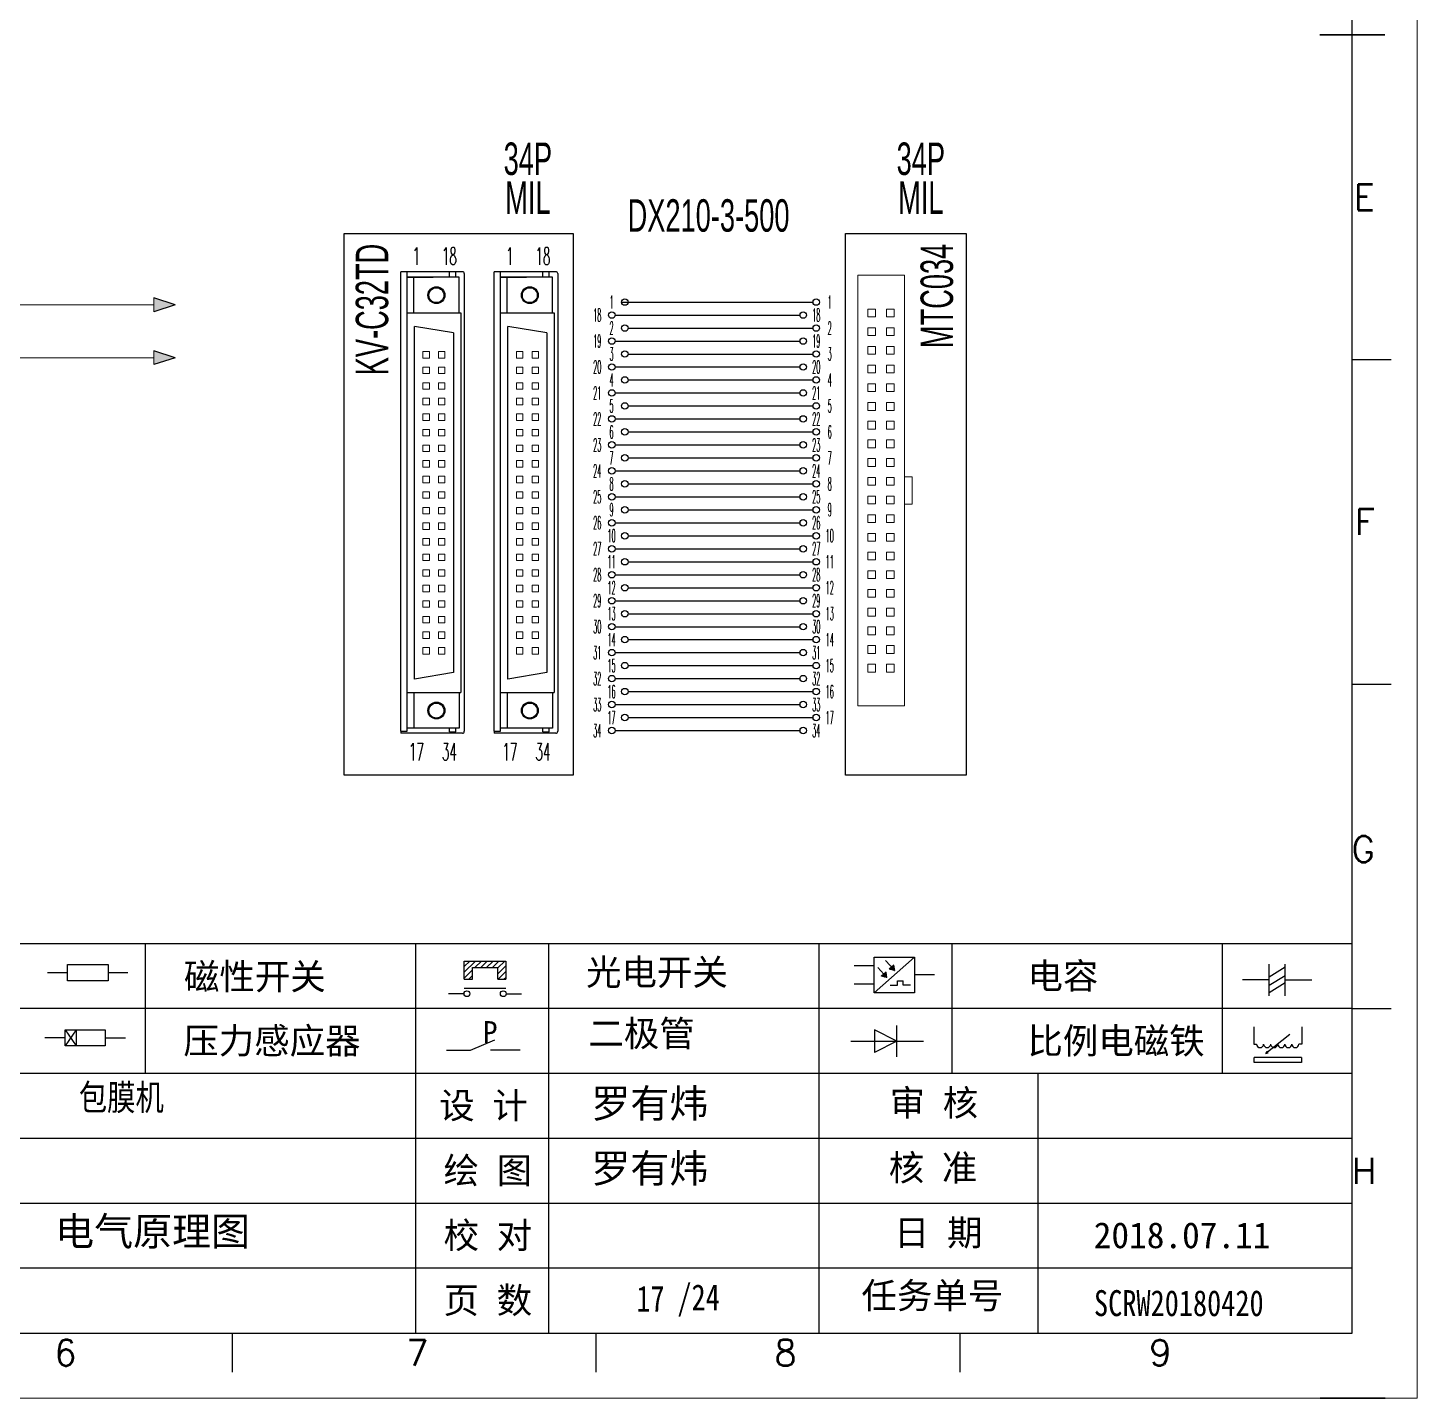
# Model space of a CAD drawing. Extents: x 49673 to 52330, y -5620 to -4375.
# Drawn here: x 49863.1 to 49970.1, y -5366.4 to -5260.9 of the extents above; entities that cross this region are included whole.
import ezdxf
from ezdxf.enums import TextEntityAlignment as Align

# ---------------------------------------------------------------- set-up
doc = ezdxf.new("R2010")
doc.units = 0
doc.header["$MEASUREMENT"] = 0
for name, color, linetype in [('AE_BOR', 1, 'Continuous'), ('Z_OM_GAIKEI', 7, 'Continuous'), ('细实线层', 7, 'Continuous')]:
    doc.layers.add(name, color=color, linetype=linetype)
doc.layers.add('Dimension', color=3, linetype='Continuous', lineweight=13)
doc.styles.get("Standard").update_dxf_attribs({"font": 'txt.shx'})
doc.styles.add('WD', font='simplex.shx', dxfattribs={"bigfont": 'gbcbig.shx'})
doc.styles.add('样式 8', font='arial.ttf')
doc.styles.add('楷体', font='STFANGSO.TTF', dxfattribs={"width": 0.8})
doc.styles.add('汉字', font='')
doc.styles.get('汉字').set_extended_font_data('新宋体')

# ---------------------------------------------------------------- blocks, each defined once
blk = doc.blocks.new('磁性开关')
at = {"linetype": 'ByBlock'}
h = blk.add_hatch(dxfattribs=at)
h.set_pattern_fill('ANSI31', color=256, scale=0.1, style=0)
h.set_pattern_definition([(45, (0, 0), (-0.224506403, 0.224506403), [])])
h.paths.add_polyline_path([(-1910.88, -776.69), (-1910.88, -775.29), (-1907.69, -775.29), (-1907.69, -776.69), (-1908.31, -776.69), (-1908.31, -775.79), (-1910.25, -775.79), (-1910.25, -776.69)])
for p, q in [((-1910.88, -776.69), (-1910.88, -775.29)), ((-1910.88, -775.29), (-1907.69, -775.29)), ((-1907.69, -775.29), (-1907.69, -776.69)), ((-1910.25, -776.69), (-1910.25, -775.79)), ((-1910.25, -775.79), (-1908.31, -775.79)), ((-1908.31, -776.69), (-1908.31, -775.79)), ((-1910.88, -776.69), (-1910.25, -776.69)), ((-1910.88, -777.39), (-1907.69, -777.39)), ((-1908.31, -776.69), (-1907.69, -776.69)), ((-1910.91, -777.81), (-1912.09, -777.81)), ((-1907.66, -777.81), (-1906.48, -777.81))]:
    blk.add_line(p, q, dxfattribs=at)
for centre in [(-1910.68, -777.81), (-1907.88, -777.81)]:
    blk.add_circle(centre, 0.225, dxfattribs=at)
blk = doc.blocks.new('光电开关')
at = {"linetype": 'ByBlock'}
h = blk.add_hatch(dxfattribs=at)
h.set_pattern_fill('ANSI31', color=256, scale=0.01, style=0)
h.set_pattern_definition([(45, (0.172267, 0), (-0.0224506403, 0.0224506403), [])])
h.paths.add_polyline_path([(-1882.44, -776.34), (-1882.5, -775.91), (-1882.68, -776.07)])
h.paths.add_polyline_path([(-1882.86, -776.23), (-1882.44, -776.34), (-1882.68, -776.07)])
h.paths.add_polyline_path([(-1883.05, -776.88), (-1883.11, -776.45), (-1883.29, -776.61)])
h.paths.add_polyline_path([(-1883.47, -776.77), (-1883.05, -776.88), (-1883.29, -776.61)])
for p, q in [((-1880.91, -775.3), (-1884.01, -778.05)), ((-1884.01, -775.96), (-1885.56, -775.96)), ((-1883.75, -776.09), (-1883.05, -776.88)), ((-1883.11, -776.45), (-1883.47, -776.77)), ((-1883.14, -775.55), (-1882.44, -776.34)), ((-1883.05, -776.88), (-1883.11, -776.45)), ((-1882.5, -775.91), (-1882.86, -776.23)), ((-1882.44, -776.34), (-1882.86, -776.23)), ((-1882.44, -776.34), (-1882.5, -775.91)), ((-1884.01, -777.39), (-1885.56, -777.39)), ((-1883.05, -776.88), (-1883.47, -776.77)), ((-1882.78, -777.47), (-1882.23, -777.47)), ((-1882.23, -777.47), (-1882.23, -777.14)), ((-1882.23, -777.14), (-1881.78, -777.14)), ((-1881.78, -777.47), (-1881.78, -777.14)), ((-1881.23, -777.47), (-1881.78, -777.47)), ((-1879.37, -776.67), (-1880.91, -776.67))]:
    blk.add_line(p, q, dxfattribs=at)
blk.add_lwpolyline([(-1884.01, -775.3), (-1880.91, -775.3), (-1880.91, -778.05), (-1884.01, -778.05)], close=True, dxfattribs=at)
blk = doc.blocks.new('电磁阀线圈')
at = {"linetype": 'ByBlock'}
for p, q in [((-1854.61, -796.54), (-1856.17, -796.54)), ((-1854.61, -795.92), (-1853.75, -797.16)), ((-1853.75, -795.92), (-1854.61, -797.16)), ((-1853.75, -795.92), (-1853.75, -797.16)), ((-1851.53, -796.54), (-1849.97, -796.54))]:
    blk.add_line(p, q, dxfattribs=at)
blk.add_lwpolyline([(-1854.61, -795.92), (-1851.53, -795.92), (-1851.53, -797.16), (-1854.61, -797.16)], close=True, dxfattribs=at)
blk = doc.blocks.new('压力感应器')
at = {"linetype": 'ByBlock'}
for p, q in [((-1815.59, -777.73), (-1813.71, -776.93)), ((-1817.44, -777.73), (-1815.59, -777.73)), ((-1811.78, -777.73), (-1814.05, -777.73))]:
    blk.add_line(p, q, dxfattribs=at)
at = {"linetype": 'ByBlock', "insert": (-1814.65, -775.48), "char_height": 1.68, "width": 1.2242, "attachment_point": 1}
blk.add_mtext('{\\fNSimSun|b0|i0|c134|p49;P}', dxfattribs=at)
blk = doc.blocks.new('二极管')
at = {"linetype": 'ByBlock'}
for p, q in [((-1783.97, -776.77), (-1785.69, -775.9)), ((-1785.69, -775.9), (-1785.69, -777.65)), ((-1783.97, -777.99), (-1783.97, -775.56)), ((-1787.52, -776.77), (-1781.92, -776.77)), ((-1783.97, -776.77), (-1785.69, -777.65))]:
    blk.add_line(p, q, dxfattribs=at)
blk = doc.blocks.new('电容')
at = {"linetype": 'ByBlock'}
for p, q in [((-1756.08, -782.99), (-1756.08, -780.56)), ((-1754.86, -782.99), (-1754.86, -780.56)), ((-1756.08, -781.77), (-1758.13, -781.77)), ((-1754.86, -780.79), (-1756.08, -781.55)), ((-1754.86, -781.44), (-1756.08, -782.2)), ((-1754.86, -781.77), (-1752.81, -781.77)), ((-1754.86, -781.99), (-1756.08, -782.75))]:
    blk.add_line(p, q, dxfattribs=at)
blk = doc.blocks.new('比例电磁阀')
at = {"linetype": 'ByBlock'}
for p, q in [((-1757.26, -775.38), (-1757.26, -776.71)), ((-1753.58, -775.38), (-1753.58, -776.71)), ((-1754.5, -775.98), (-1756.35, -777.44)), ((-1757.26, -776.71), (-1757.05, -776.71)), ((-1756.35, -777.44), (-1756.25, -777.25)), ((-1756.35, -777.44), (-1756.15, -777.38)), ((-1756.15, -777.38), (-1756.25, -777.25)), ((-1753.58, -776.71), (-1753.8, -776.71)), ((-1753.6, -777.73), (-1757.25, -777.73)), ((-1757.25, -778.13), (-1757.25, -777.73)), ((-1753.6, -778.13), (-1757.25, -778.13)), ((-1753.6, -777.73), (-1753.6, -778.13))]:
    blk.add_line(p, q, dxfattribs=at)
for centre in [(-1756.78, -776.71), (-1756.24, -776.71), (-1755.7, -776.71), (-1755.15, -776.71), (-1754.61, -776.71), (-1754.07, -776.71)]:
    blk.add_arc(centre, 0.271, 180, 0, dxfattribs=at)
blk = doc.blocks.new('电阻')
at = {"linetype": 'ByBlock'}
for p, q in [((-3.09, 0), (-1.57, 0)), ((1.57, 0), (3.09, 0))]:
    blk.add_line(p, q, dxfattribs=at)
blk.add_lwpolyline([(-1.57, 0.63), (1.57, 0.63), (1.57, -0.63), (-1.57, -0.63)], close=True, dxfattribs=at)
blk = doc.blocks.new('电控横A4')
for p, q in [((292, -205), (292, -5)), ((10.03, -205), (289.53, -205)), ((130.8, -205), (190.75, -205)), ((190.75, -205), (259.54, -205))]:
    blk.add_line(p, q)
at = {"linetype": 'ByBlock'}
for p, q in [((292, -175), (5, -175)), ((292, -180), (5, -180)), ((292, -185), (5, -185)), ((292, -190), (5, -190)), ((292, -195), (5, -195)), ((292, -200), (168.03, -200))]:
    blk.add_line(p, q, dxfattribs=at)
at = {"color": 0, "lineweight": -2}
for p, q in [((199.08, -175), (199.08, -185)), ((219.89, -175), (219.89, -185)), ((230.12, -175), (230.12, -185)), ((250.93, -175), (250.93, -185)), ((261.17, -175), (261.17, -185)), ((281.98, -175), (281.98, -185)), ((219.89, -185), (219.89, -205)), ((230.12, -185), (230.12, -205)), ((250.93, -185), (250.93, -205)), ((267.79, -185), (267.79, -205))]:
    blk.add_line(p, q, dxfattribs=at)
at = {"color": 0, "ltscale": 2}
for p, q in [((292, -205), (292, -183.55)), ((259.54, -205), (289.53, -205)), ((259.54, -205), (292, -205))]:
    blk.add_line(p, q, dxfattribs=at)
at = {"layer": 'AE_BOR', "color": 1, "lineweight": 15}
for p, q in [((297, 0), (297, -210)), ((297, -210), (0, -210))]:
    blk.add_line(p, q, dxfattribs=at)
at = {"layer": 'AE_BOR', "color": 2, "lineweight": 30}
blk.add_line((289.5, -105), (294.5, -105), dxfattribs=at)
at = {"layer": 'AE_BOR'}
for p, q in [((292, -130), (295, -130)), ((292, -155), (295, -155)), ((292, -180), (295, -180)), ((205.78, -205), (205.78, -208)), ((233.78, -205), (233.78, -208)), ((261.78, -205), (261.78, -208))]:
    blk.add_line(p, q, dxfattribs=at)
at = {"layer": 'AE_BOR', "lineweight": 30}
blk.add_line((294.53, -210), (289.53, -210), dxfattribs=at)
at = {"linetype": 'ByBlock'}
for name, p in [('磁性开关', (2134.53, 598.96)), ('光电开关', (2139.22, 599.27)), ('电容', (2041.69, 603.98)), ('电磁阀线圈', (2047.53, 614.3)), ('压力感应器', (2039.72, 594.52)), ('二极管', (2040.91, 594.27)), ('比例电磁阀', (2041.69, 593.98))]:
    blk.add_blockref(name, p, dxfattribs=at)
blk.add_blockref('电阻', (194.66, -177.22))
at = {"char_height": 2, "attachment_point": 1, "style": '汉字'}
for s, insert in [('{\\fKaiTi_GB2312|b0|i0|c134|p49;磁性开关}', (202.07, -176.53)), ('{\\fKaiTi_GB2312|b0|i0|c134|p49;光电开关}', (233.02, -176.19)), ('{\\fKaiTi_GB2312|b0|i0|c134|p49;电容}', (267, -176.48)), ('{\\fKaiTi_GB2312|b0|i0|c134|p49;二极管}', (233.2, -180.91)), ('{\\fKaiTi_GB2312|b0|i0|c134|p49;压力感应器}', (202.02, -181.47)), ('{\\fKaiTi_GB2312|b0|i0|c134|p49;比例电磁铁}', (267, -181.48)), ('{\\fKaiTi_GB2312|b0|i0|c134|p0;审 核}', (256.39, -186.25)), ('{\\fKaiTi_GB2312|b0|i0|c134|p0;设 计}', (221.72, -186.46)), ('{\\fKaiTi_GB2312|b0|i0|c134|p0;绘 图}', (222.05, -191.46)), ('{\\fKaiTi_GB2312|b0|i0|c134|p0;核 准}', (256.32, -191.25)), ('{\\fKaiTi_GB2312|b0|i0|c134|p0;校 对}', (222.05, -196.46)), ('{\\fKaiTi_GB2312|b0|i0|c134|p0;日 期}', (256.72, -196.25)), ('{\\fKaiTi_GB2312|b0|i0|c134|p0;任务单号}', (254.22, -201.1)), ('{\\fKaiTi_GB2312|b0|i0|c134|p0;页 数}', (222.05, -201.46))]:
    blk.add_mtext(s, dxfattribs=dict(at, insert=insert))
at = {"color": 0, "lineweight": 0, "char_height": 2, "attachment_point": 1, "style": '楷体'}
for s, insert, width in [('包膜机', (193.97, -185.83), 9.1252), ('/24', (240.05, -201.23), 5.6327), ('SCRW20180420', (272.12, -201.68), 9.8608)]:
    blk.add_mtext(s, dxfattribs=dict(at, insert=insert, width=width))
at = {"attachment_point": 1}
for s, insert, char_height, width in [('{\\fKaiTi_GB2312|b0|i0|c134|p49;罗有炜}', (233.43, -186.2), 2.2, 15.3175), ('{\\fKaiTi_GB2312|b0|i0|c134|p49;罗有炜}', (233.43, -191.2), 2.2, 15.3175), ('{\\fKaiTi_GB2312|b0|i0|c134|p49;电气原理图}', (192.15, -196.05), 2.2, 25.88), ('{\\fKaiTi_GB2312|b0|i0|c134|p49;2018.07.11}', (272.1, -196.45), 2, 60.2542)]:
    blk.add_mtext(s, dxfattribs=dict(at, insert=insert, char_height=char_height, width=width))
at = {"layer": 'AE_BOR', "style": 'WD'}
for s, p in [('E', (293.74, -117.5)), ('F', (293.74, -142.5)), ('F', (293.74, -142.5)), ('G', (293.74, -167.72)), ('H', (293.84, -192.5))]:
    blk.add_text(s, height=2, dxfattribs=at).set_placement(p, align=Align.MIDDLE_RIGHT)
for s, p in [('6', (192.94, -207.5)), ('7', (220.04, -207.5)), ('8', (248.37, -207.5)), ('9', (277.23, -207.5))]:
    blk.add_text(s, height=2, dxfattribs=at).set_placement(p, align=Align.CENTER)

msp = doc.modelspace()

# ---------------------------------------------------------------- hatches: boundary and pattern name
for points in [[(49874.49, -5282.23), (49872.83, -5282.77), (49872.83, -5281.7)], [(49874.49, -5286.31), (49872.83, -5286.84), (49872.83, -5285.78)]]:
    msp.add_hatch(color=256).paths.add_polyline_path(points)

# ---------------------------------------------------------------- linework, layer by layer
for p, q in [((49896.59, -5279.68), (49891.84, -5279.68)), ((49903.78, -5279.68), (49899.03, -5279.68)), ((49874.49, -5282.23), (49872.83, -5281.7)), ((49874.49, -5282.23), (49872.83, -5282.77)), ((49908.85, -5282.02), (49923.58, -5282.02)), ((49908.35, -5283.02), (49922.58, -5283.02)), ((49909.35, -5284.02), (49923.58, -5284.02)), ((49908.35, -5285.02), (49922.58, -5285.02)), ((49874.49, -5286.31), (49872.83, -5285.78)), ((49874.49, -5286.31), (49872.83, -5286.84)), ((49909.35, -5286.02), (49923.58, -5286.02)), ((49908.35, -5287.02), (49922.58, -5287.02)), ((49909.35, -5288.02), (49923.58, -5288.02)), ((49908.35, -5289.02), (49922.58, -5289.02)), ((49908.35, -5291.02), (49922.58, -5291.02)), ((49909.35, -5290.02), (49923.58, -5290.02)), ((49909.35, -5292.02), (49923.58, -5292.02)), ((49908.35, -5293.02), (49922.58, -5293.02)), ((49909.35, -5294.02), (49923.58, -5294.02)), ((49908.35, -5295.02), (49922.58, -5295.02)), ((49909.35, -5296.02), (49923.58, -5296.02)), ((49908.35, -5297.02), (49922.58, -5297.02)), ((49909.35, -5298.02), (49923.58, -5298.02)), ((49908.35, -5299.02), (49922.58, -5299.02)), ((49909.35, -5300.02), (49923.58, -5300.02)), ((49908.35, -5301.02), (49922.58, -5301.02)), ((49909.35, -5302.02), (49923.58, -5302.02)), ((49908.35, -5303.02), (49922.58, -5303.02)), ((49909.35, -5304.02), (49923.58, -5304.02)), ((49908.35, -5305.02), (49922.58, -5305.02)), ((49909.35, -5306.02), (49923.58, -5306.02)), ((49908.35, -5307.02), (49922.58, -5307.02)), ((49909.35, -5308.02), (49923.58, -5308.02)), ((49908.35, -5309.02), (49922.58, -5309.02)), ((49909.35, -5310.02), (49923.58, -5310.02)), ((49908.35, -5311.02), (49922.58, -5311.02)), ((49909.35, -5312.02), (49923.58, -5312.02)), ((49908.35, -5313.02), (49922.58, -5313.02)), ((49909.35, -5314.02), (49923.58, -5314.02)), ((49891.84, -5315.08), (49891.84, -5315.23)), ((49896.59, -5315.23), (49891.84, -5315.23)), ((49899.03, -5315.08), (49899.03, -5315.23)), ((49903.78, -5315.23), (49899.03, -5315.23)), ((49908.35, -5315.02), (49922.58, -5315.02))]:
    msp.add_line(p, q)
at = {"lineweight": 0}
for p, q in [((49715.36, -5282.23), (49872.83, -5282.23)), ((49872.83, -5281.7), (49872.83, -5282.77)), ((49872.83, -5285.78), (49872.83, -5286.84))]:
    msp.add_line(p, q, dxfattribs=at)
for points in [[(49905.11, -5318.46), (49887.48, -5318.46), (49887.48, -5276.73), (49905.11, -5276.73)], [(49935.37, -5318.46), (49926.07, -5318.46), (49926.07, -5276.73), (49935.37, -5276.73)]]:
    msp.add_lwpolyline(points, close=True)
for points in [[(49927.02, -5313.13), (49927.02, -5279.95), (49930.62, -5279.95), (49930.62, -5313.13)], [(49928.4, -5283.16), (49927.8, -5283.16), (49927.8, -5282.56), (49928.4, -5282.56)], [(49929.84, -5283.16), (49929.24, -5283.16), (49929.24, -5282.56), (49929.84, -5282.56)], [(49928.4, -5284.6), (49927.8, -5284.6), (49927.8, -5284), (49928.4, -5284)], [(49929.84, -5284.6), (49929.24, -5284.6), (49929.24, -5284), (49929.84, -5284)], [(49928.4, -5286.04), (49927.8, -5286.04), (49927.8, -5285.44), (49928.4, -5285.44)], [(49929.84, -5286.04), (49929.24, -5286.04), (49929.24, -5285.44), (49929.84, -5285.44)], [(49893.55, -5285.83), (49894.05, -5285.83), (49894.05, -5286.33), (49893.55, -5286.33)], [(49894.75, -5285.83), (49895.25, -5285.83), (49895.25, -5286.33), (49894.75, -5286.33)], [(49900.75, -5285.83), (49901.25, -5285.83), (49901.25, -5286.33), (49900.75, -5286.33)], [(49901.95, -5285.83), (49902.45, -5285.83), (49902.45, -5286.33), (49901.95, -5286.33)], [(49893.55, -5287.03), (49894.05, -5287.03), (49894.05, -5287.53), (49893.55, -5287.53)], [(49894.75, -5287.03), (49895.25, -5287.03), (49895.25, -5287.53), (49894.75, -5287.53)], [(49900.75, -5287.03), (49901.25, -5287.03), (49901.25, -5287.53), (49900.75, -5287.53)], [(49901.95, -5287.03), (49902.45, -5287.03), (49902.45, -5287.53), (49901.95, -5287.53)], [(49928.4, -5287.48), (49927.8, -5287.48), (49927.8, -5286.88), (49928.4, -5286.88)], [(49929.84, -5287.48), (49929.24, -5287.48), (49929.24, -5286.88), (49929.84, -5286.88)], [(49893.55, -5288.23), (49894.05, -5288.23), (49894.05, -5288.73), (49893.55, -5288.73)], [(49894.75, -5288.23), (49895.25, -5288.23), (49895.25, -5288.73), (49894.75, -5288.73)], [(49900.75, -5288.23), (49901.25, -5288.23), (49901.25, -5288.73), (49900.75, -5288.73)], [(49901.95, -5288.23), (49902.45, -5288.23), (49902.45, -5288.73), (49901.95, -5288.73)], [(49928.4, -5288.92), (49927.8, -5288.92), (49927.8, -5288.32), (49928.4, -5288.32)], [(49929.84, -5288.92), (49929.24, -5288.92), (49929.24, -5288.32), (49929.84, -5288.32)], [(49893.55, -5289.43), (49894.05, -5289.43), (49894.05, -5289.93), (49893.55, -5289.93)], [(49894.75, -5289.43), (49895.25, -5289.43), (49895.25, -5289.93), (49894.75, -5289.93)], [(49900.75, -5289.43), (49901.25, -5289.43), (49901.25, -5289.93), (49900.75, -5289.93)], [(49901.95, -5289.43), (49902.45, -5289.43), (49902.45, -5289.93), (49901.95, -5289.93)], [(49928.4, -5290.36), (49927.8, -5290.36), (49927.8, -5289.76), (49928.4, -5289.76)], [(49929.84, -5290.36), (49929.24, -5290.36), (49929.24, -5289.76), (49929.84, -5289.76)], [(49893.55, -5290.63), (49894.05, -5290.63), (49894.05, -5291.13), (49893.55, -5291.13)], [(49894.75, -5290.63), (49895.25, -5290.63), (49895.25, -5291.13), (49894.75, -5291.13)], [(49900.75, -5290.63), (49901.25, -5290.63), (49901.25, -5291.13), (49900.75, -5291.13)], [(49901.95, -5290.63), (49902.45, -5290.63), (49902.45, -5291.13), (49901.95, -5291.13)], [(49893.55, -5291.83), (49894.05, -5291.83), (49894.05, -5292.33), (49893.55, -5292.33)], [(49894.75, -5291.83), (49895.25, -5291.83), (49895.25, -5292.33), (49894.75, -5292.33)], [(49900.75, -5291.83), (49901.25, -5291.83), (49901.25, -5292.33), (49900.75, -5292.33)], [(49901.95, -5291.83), (49902.45, -5291.83), (49902.45, -5292.33), (49901.95, -5292.33)], [(49928.4, -5291.8), (49927.8, -5291.8), (49927.8, -5291.2), (49928.4, -5291.2)], [(49929.84, -5291.8), (49929.24, -5291.8), (49929.24, -5291.2), (49929.84, -5291.2)], [(49893.55, -5293.03), (49894.05, -5293.03), (49894.05, -5293.53), (49893.55, -5293.53)], [(49894.75, -5293.03), (49895.25, -5293.03), (49895.25, -5293.53), (49894.75, -5293.53)], [(49900.75, -5293.03), (49901.25, -5293.03), (49901.25, -5293.53), (49900.75, -5293.53)], [(49901.95, -5293.03), (49902.45, -5293.03), (49902.45, -5293.53), (49901.95, -5293.53)], [(49928.4, -5293.24), (49927.8, -5293.24), (49927.8, -5292.64), (49928.4, -5292.64)], [(49929.84, -5293.24), (49929.24, -5293.24), (49929.24, -5292.64), (49929.84, -5292.64)], [(49893.55, -5294.23), (49894.05, -5294.23), (49894.05, -5294.73), (49893.55, -5294.73)], [(49894.75, -5294.23), (49895.25, -5294.23), (49895.25, -5294.73), (49894.75, -5294.73)], [(49900.75, -5294.23), (49901.25, -5294.23), (49901.25, -5294.73), (49900.75, -5294.73)], [(49901.95, -5294.23), (49902.45, -5294.23), (49902.45, -5294.73), (49901.95, -5294.73)], [(49928.4, -5294.68), (49927.8, -5294.68), (49927.8, -5294.08), (49928.4, -5294.08)], [(49929.84, -5294.68), (49929.24, -5294.68), (49929.24, -5294.08), (49929.84, -5294.08)], [(49893.55, -5295.43), (49894.05, -5295.43), (49894.05, -5295.93), (49893.55, -5295.93)], [(49894.75, -5295.43), (49895.25, -5295.43), (49895.25, -5295.93), (49894.75, -5295.93)], [(49900.75, -5295.43), (49901.25, -5295.43), (49901.25, -5295.93), (49900.75, -5295.93)], [(49901.95, -5295.43), (49902.45, -5295.43), (49902.45, -5295.93), (49901.95, -5295.93)], [(49928.4, -5296.12), (49927.8, -5296.12), (49927.8, -5295.52), (49928.4, -5295.52)], [(49929.84, -5296.12), (49929.24, -5296.12), (49929.24, -5295.52), (49929.84, -5295.52)], [(49931.22, -5297.59), (49930.62, -5297.59), (49930.62, -5295.49), (49931.22, -5295.49)], [(49893.55, -5296.63), (49894.05, -5296.63), (49894.05, -5297.13), (49893.55, -5297.13)], [(49894.75, -5296.63), (49895.25, -5296.63), (49895.25, -5297.13), (49894.75, -5297.13)], [(49900.75, -5296.63), (49901.25, -5296.63), (49901.25, -5297.13), (49900.75, -5297.13)], [(49901.95, -5296.63), (49902.45, -5296.63), (49902.45, -5297.13), (49901.95, -5297.13)], [(49928.4, -5297.56), (49927.8, -5297.56), (49927.8, -5296.96), (49928.4, -5296.96)], [(49929.84, -5297.56), (49929.24, -5297.56), (49929.24, -5296.96), (49929.84, -5296.96)], [(49893.55, -5297.83), (49894.05, -5297.83), (49894.05, -5298.33), (49893.55, -5298.33)], [(49894.75, -5297.83), (49895.25, -5297.83), (49895.25, -5298.33), (49894.75, -5298.33)], [(49900.75, -5297.83), (49901.25, -5297.83), (49901.25, -5298.33), (49900.75, -5298.33)], [(49901.95, -5297.83), (49902.45, -5297.83), (49902.45, -5298.33), (49901.95, -5298.33)], [(49928.4, -5299), (49927.8, -5299), (49927.8, -5298.4), (49928.4, -5298.4)], [(49929.84, -5299), (49929.24, -5299), (49929.24, -5298.4), (49929.84, -5298.4)], [(49893.55, -5299.03), (49894.05, -5299.03), (49894.05, -5299.53), (49893.55, -5299.53)], [(49894.75, -5299.03), (49895.25, -5299.03), (49895.25, -5299.53), (49894.75, -5299.53)], [(49900.75, -5299.03), (49901.25, -5299.03), (49901.25, -5299.53), (49900.75, -5299.53)], [(49901.95, -5299.03), (49902.45, -5299.03), (49902.45, -5299.53), (49901.95, -5299.53)], [(49893.55, -5300.23), (49894.05, -5300.23), (49894.05, -5300.73), (49893.55, -5300.73)], [(49894.75, -5300.23), (49895.25, -5300.23), (49895.25, -5300.73), (49894.75, -5300.73)], [(49900.75, -5300.23), (49901.25, -5300.23), (49901.25, -5300.73), (49900.75, -5300.73)], [(49901.95, -5300.23), (49902.45, -5300.23), (49902.45, -5300.73), (49901.95, -5300.73)], [(49928.4, -5300.44), (49927.8, -5300.44), (49927.8, -5299.84), (49928.4, -5299.84)], [(49929.84, -5300.44), (49929.24, -5300.44), (49929.24, -5299.84), (49929.84, -5299.84)], [(49893.55, -5301.43), (49894.05, -5301.43), (49894.05, -5301.93), (49893.55, -5301.93)], [(49894.75, -5301.43), (49895.25, -5301.43), (49895.25, -5301.93), (49894.75, -5301.93)], [(49900.75, -5301.43), (49901.25, -5301.43), (49901.25, -5301.93), (49900.75, -5301.93)], [(49901.95, -5301.43), (49902.45, -5301.43), (49902.45, -5301.93), (49901.95, -5301.93)], [(49928.4, -5301.88), (49927.8, -5301.88), (49927.8, -5301.28), (49928.4, -5301.28)], [(49929.84, -5301.88), (49929.24, -5301.88), (49929.24, -5301.28), (49929.84, -5301.28)], [(49893.55, -5302.63), (49894.05, -5302.63), (49894.05, -5303.13), (49893.55, -5303.13)], [(49894.75, -5302.63), (49895.25, -5302.63), (49895.25, -5303.13), (49894.75, -5303.13)], [(49900.75, -5302.63), (49901.25, -5302.63), (49901.25, -5303.13), (49900.75, -5303.13)], [(49901.95, -5302.63), (49902.45, -5302.63), (49902.45, -5303.13), (49901.95, -5303.13)], [(49928.4, -5303.32), (49927.8, -5303.32), (49927.8, -5302.72), (49928.4, -5302.72)], [(49929.84, -5303.32), (49929.24, -5303.32), (49929.24, -5302.72), (49929.84, -5302.72)], [(49893.55, -5303.83), (49894.05, -5303.83), (49894.05, -5304.33), (49893.55, -5304.33)], [(49894.75, -5303.83), (49895.25, -5303.83), (49895.25, -5304.33), (49894.75, -5304.33)], [(49900.75, -5303.83), (49901.25, -5303.83), (49901.25, -5304.33), (49900.75, -5304.33)], [(49901.95, -5303.83), (49902.45, -5303.83), (49902.45, -5304.33), (49901.95, -5304.33)], [(49928.4, -5304.76), (49927.8, -5304.76), (49927.8, -5304.16), (49928.4, -5304.16)], [(49929.84, -5304.76), (49929.24, -5304.76), (49929.24, -5304.16), (49929.84, -5304.16)], [(49893.55, -5305.03), (49894.05, -5305.03), (49894.05, -5305.53), (49893.55, -5305.53)], [(49894.75, -5305.03), (49895.25, -5305.03), (49895.25, -5305.53), (49894.75, -5305.53)], [(49900.75, -5305.03), (49901.25, -5305.03), (49901.25, -5305.53), (49900.75, -5305.53)], [(49901.95, -5305.03), (49902.45, -5305.03), (49902.45, -5305.53), (49901.95, -5305.53)], [(49928.4, -5306.2), (49927.8, -5306.2), (49927.8, -5305.6), (49928.4, -5305.6)], [(49929.84, -5306.2), (49929.24, -5306.2), (49929.24, -5305.6), (49929.84, -5305.6)], [(49893.55, -5306.23), (49894.05, -5306.23), (49894.05, -5306.73), (49893.55, -5306.73)], [(49894.75, -5306.23), (49895.25, -5306.23), (49895.25, -5306.73), (49894.75, -5306.73)], [(49900.75, -5306.23), (49901.25, -5306.23), (49901.25, -5306.73), (49900.75, -5306.73)], [(49901.95, -5306.23), (49902.45, -5306.23), (49902.45, -5306.73), (49901.95, -5306.73)], [(49928.4, -5307.64), (49927.8, -5307.64), (49927.8, -5307.04), (49928.4, -5307.04)], [(49929.84, -5307.64), (49929.24, -5307.64), (49929.24, -5307.04), (49929.84, -5307.04)], [(49893.55, -5307.43), (49894.05, -5307.43), (49894.05, -5307.93), (49893.55, -5307.93)], [(49894.75, -5307.43), (49895.25, -5307.43), (49895.25, -5307.93), (49894.75, -5307.93)], [(49900.75, -5307.43), (49901.25, -5307.43), (49901.25, -5307.93), (49900.75, -5307.93)], [(49901.95, -5307.43), (49902.45, -5307.43), (49902.45, -5307.93), (49901.95, -5307.93)], [(49893.55, -5308.63), (49894.05, -5308.63), (49894.05, -5309.13), (49893.55, -5309.13)], [(49894.75, -5308.63), (49895.25, -5308.63), (49895.25, -5309.13), (49894.75, -5309.13)], [(49900.75, -5308.63), (49901.25, -5308.63), (49901.25, -5309.13), (49900.75, -5309.13)], [(49901.95, -5308.63), (49902.45, -5308.63), (49902.45, -5309.13), (49901.95, -5309.13)], [(49928.4, -5309.08), (49927.8, -5309.08), (49927.8, -5308.48), (49928.4, -5308.48)], [(49929.84, -5309.08), (49929.24, -5309.08), (49929.24, -5308.48), (49929.84, -5308.48)], [(49928.4, -5310.52), (49927.8, -5310.52), (49927.8, -5309.92), (49928.4, -5309.92)], [(49929.84, -5310.52), (49929.24, -5310.52), (49929.24, -5309.92), (49929.84, -5309.92)]]:
    msp.add_lwpolyline(points, close=True, dxfattribs=at)
for centre in [(49909.1, -5282.02), (49923.83, -5282.02), (49908.1, -5283.02), (49922.83, -5283.02), (49909.1, -5284.02), (49923.83, -5284.02), (49908.1, -5285.02), (49922.83, -5285.02), (49908.1, -5287.02), (49909.1, -5286.02), (49922.83, -5287.02), (49923.83, -5286.02), (49909.1, -5288.02), (49923.83, -5288.02), (49908.1, -5289.02), (49922.83, -5289.02), (49909.1, -5290.02), (49923.83, -5290.02), (49908.1, -5291.02), (49922.83, -5291.02), (49909.1, -5292.02), (49923.83, -5292.02), (49908.1, -5293.02), (49922.83, -5293.02), (49909.1, -5294.02), (49923.83, -5294.02), (49908.1, -5295.02), (49922.83, -5295.02), (49909.1, -5296.02), (49923.83, -5296.02), (49908.1, -5297.02), (49922.83, -5297.02), (49909.1, -5298.02), (49923.83, -5298.02), (49908.1, -5299.02), (49922.83, -5299.02), (49909.1, -5300.02), (49923.83, -5300.02), (49908.1, -5301.02), (49922.83, -5301.02), (49908.1, -5303.02), (49909.1, -5302.02), (49922.83, -5303.02), (49923.83, -5302.02), (49909.1, -5304.02), (49923.83, -5304.02), (49908.1, -5305.02), (49922.83, -5305.02), (49909.1, -5306.02), (49923.83, -5306.02), (49908.1, -5307.02), (49922.83, -5307.02), (49909.1, -5308.02), (49923.83, -5308.02), (49908.1, -5309.02), (49922.83, -5309.02), (49909.1, -5310.02), (49923.83, -5310.02), (49908.1, -5311.02), (49922.83, -5311.02), (49909.1, -5312.02), (49923.83, -5312.02), (49908.1, -5313.02), (49922.83, -5313.02), (49909.1, -5314.02), (49923.83, -5314.02), (49908.1, -5315.02), (49922.83, -5315.02)]:
    msp.add_circle(centre, 0.25)
msp.add_arc((49908.1, -5287.02), 0.25, 89.0696, 90.9304)
at = {"layer": 'Z_OM_GAIKEI'}
for p, q in [((49891.84, -5315.08), (49891.84, -5279.68)), ((49892.34, -5315.08), (49892.34, -5279.68)), ((49892.34, -5314.85), (49892.34, -5280.11)), ((49892.34, -5280.11), (49894.34, -5280.11)), ((49896.34, -5280.11), (49892.34, -5280.11)), ((49892.84, -5282.86), (49892.84, -5280.11)), ((49895.59, -5280.11), (49895.59, -5279.68)), ((49896.09, -5280.11), (49896.09, -5279.68)), ((49896.34, -5282.86), (49896.34, -5280.11)), ((49896.74, -5279.83), (49896.74, -5315.08)), ((49899.03, -5315.08), (49899.03, -5279.68)), ((49899.53, -5315.08), (49899.53, -5279.68)), ((49899.53, -5314.85), (49899.53, -5280.11)), ((49899.53, -5280.11), (49901.53, -5280.11)), ((49903.53, -5280.11), (49899.53, -5280.11)), ((49900.03, -5282.86), (49900.03, -5280.11)), ((49902.78, -5280.11), (49902.78, -5279.68)), ((49903.28, -5280.11), (49903.28, -5279.68)), ((49903.53, -5282.86), (49903.53, -5280.11)), ((49903.93, -5279.83), (49903.93, -5315.08)), ((49892.34, -5282.86), (49896.46, -5282.86)), ((49892.34, -5282.86), (49896.46, -5282.86)), ((49896.46, -5282.86), (49896.46, -5312.1)), ((49899.53, -5282.86), (49903.66, -5282.86)), ((49899.53, -5282.86), (49903.66, -5282.86)), ((49903.66, -5282.86), (49903.66, -5312.1)), ((49895.9, -5284.4), (49892.9, -5283.9)), ((49892.9, -5311.06), (49892.9, -5283.9)), ((49895.9, -5284.4), (49895.9, -5310.56)), ((49903.1, -5284.4), (49900.1, -5283.9)), ((49900.1, -5311.06), (49900.1, -5283.9)), ((49903.1, -5284.4), (49903.1, -5310.56)), ((49895.9, -5310.56), (49892.9, -5311.06)), ((49903.1, -5310.56), (49900.1, -5311.06)), ((49892.34, -5312.1), (49896.46, -5312.1)), ((49892.84, -5312.1), (49892.84, -5314.85)), ((49896.34, -5312.1), (49896.34, -5314.85)), ((49899.53, -5312.1), (49903.66, -5312.1)), ((49900.03, -5312.1), (49900.03, -5314.85)), ((49903.53, -5312.1), (49903.53, -5314.85)), ((49891.84, -5315.08), (49892.34, -5315.08)), ((49896.34, -5314.85), (49892.34, -5314.85)), ((49895.59, -5315.13), (49895.59, -5314.85)), ((49895.59, -5315.13), (49896.09, -5315.13)), ((49896.09, -5315.13), (49896.09, -5314.85)), ((49899.03, -5315.08), (49899.53, -5315.08)), ((49903.53, -5314.85), (49899.53, -5314.85)), ((49902.78, -5315.13), (49902.78, -5314.85)), ((49902.78, -5315.13), (49903.28, -5315.13)), ((49903.28, -5315.13), (49903.28, -5314.85))]:
    msp.add_line(p, q, dxfattribs=at)
for centre, radius in [((49894.59, -5281.49), 0.65), ((49894.59, -5281.49), 0.575), ((49901.78, -5281.49), 0.65), ((49901.78, -5281.49), 0.575), ((49894.59, -5313.48), 0.65), ((49894.59, -5313.48), 0.575), ((49901.78, -5313.48), 0.65), ((49901.78, -5313.48), 0.575)]:
    msp.add_circle(centre, radius, dxfattribs=at)
for centre, start, end in [((49896.59, -5279.83), 0, 90), ((49903.78, -5279.83), 0, 90), ((49896.59, -5315.08), 270, 0), ((49903.78, -5315.08), 270, 0)]:
    msp.add_arc(centre, 0.15, start, end, dxfattribs=at)
at = {"layer": '细实线层', "lineweight": 0}
msp.add_line((49733.43, -5286.31), (49872.83, -5286.31), dxfattribs=at)

# ---------------------------------------------------------------- block references
msp.add_blockref('电控横A4', (49673.09, -5156.44))

# ---------------------------------------------------------------- texts
at = {"lineweight": 0, "style": 'WD'}
for s, height, width, p in [('1', 1.33, 0.5, (49893.05, -5278.48)), ('18', 1.333, 0.5, (49895.59, -5278.48)), ('1', 1.33, 0.5, (49900.24, -5278.48)), ('18', 1.333, 0.5, (49902.79, -5278.48)), ('1', 1, 0.3, (49908.07, -5282.02)), ('1', 1, 0.3, (49924.87, -5282.02)), ('18', 1, 0.3, (49906.97, -5283.02)), ('2', 1, 0.3, (49908.07, -5284.02)), ('18', 1, 0.3, (49923.83, -5283.02)), ('2', 1, 0.3, (49924.87, -5284.02)), ('19', 1, 0.3, (49906.97, -5285.02)), ('19', 1, 0.3, (49923.83, -5285.02)), ('3', 1, 0.3, (49908.07, -5286.02)), ('3', 1, 0.3, (49924.87, -5286.02)), ('20', 1, 0.3, (49906.97, -5287.02)), ('20', 1, 0.3, (49923.83, -5287.02)), ('4', 1, 0.3, (49908.07, -5288.02)), ('4', 1, 0.3, (49924.87, -5288.02)), ('21', 1, 0.3, (49906.97, -5289.02)), ('21', 1, 0.3, (49923.83, -5289.02)), ('5', 1, 0.3, (49908.07, -5290.02)), ('5', 1, 0.3, (49924.87, -5290.02)), ('22', 1, 0.3, (49906.97, -5291.02)), ('22', 1, 0.3, (49923.83, -5291.02)), ('6', 1, 0.3, (49908.07, -5292.02)), ('6', 1, 0.3, (49924.87, -5292.02)), ('23', 1, 0.3, (49906.97, -5293.02)), ('23', 1, 0.3, (49923.83, -5293.02)), ('7', 1, 0.3, (49908.07, -5294.02)), ('7', 1, 0.3, (49924.87, -5294.02)), ('24', 1, 0.3, (49906.97, -5295.02)), ('24', 1, 0.3, (49923.83, -5295.02)), ('8', 1, 0.3, (49908.07, -5296.02)), ('8', 1, 0.3, (49924.87, -5296.02)), ('25', 1, 0.3, (49906.97, -5297.02)), ('25', 1, 0.3, (49923.83, -5297.02)), ('26', 1, 0.3, (49906.97, -5299.02)), ('9', 1, 0.3, (49908.07, -5298.02)), ('26', 1, 0.3, (49923.83, -5299.02)), ('9', 1, 0.3, (49924.87, -5298.02)), ('10', 1, 0.3, (49908.07, -5300.02)), ('10', 1, 0.3, (49924.87, -5300.02)), ('27', 1, 0.3, (49906.97, -5301.02)), ('27', 1, 0.3, (49923.83, -5301.02)), ('11', 1, 0.3, (49908.07, -5302.02)), ('11', 1, 0.3, (49924.87, -5302.02)), ('28', 1, 0.3, (49906.97, -5303.02)), ('28', 1, 0.3, (49923.83, -5303.02)), ('12', 1, 0.3, (49908.07, -5304.02)), ('12', 1, 0.3, (49924.87, -5304.02)), ('29', 1, 0.3, (49906.97, -5305.02)), ('29', 1, 0.3, (49923.83, -5305.02)), ('13', 1, 0.3, (49908.07, -5306.02)), ('13', 1, 0.3, (49924.87, -5306.02)), ('30', 1, 0.3, (49906.97, -5307.02)), ('30', 1, 0.3, (49923.83, -5307.02)), ('14', 1, 0.3, (49908.07, -5308.02)), ('14', 1, 0.3, (49924.87, -5308.02)), ('31', 1, 0.3, (49906.97, -5309.02)), ('31', 1, 0.3, (49923.83, -5309.02)), ('15', 1, 0.3, (49908.07, -5310.02)), ('15', 1, 0.3, (49924.87, -5310.02)), ('32', 1, 0.3, (49906.97, -5311.02)), ('32', 1, 0.3, (49923.83, -5311.02)), ('16', 1, 0.3, (49908.07, -5312.02)), ('16', 1, 0.3, (49924.87, -5312.02)), ('33', 1, 0.3, (49906.97, -5313.02)), ('33', 1, 0.3, (49923.83, -5313.02)), ('34', 1, 0.3, (49906.97, -5315.02)), ('17', 1, 0.3, (49908.07, -5314.02)), ('34', 1, 0.3, (49923.83, -5315.02)), ('17', 1, 0.3, (49924.87, -5314.02)), ('17', 1.333, 0.5, (49893.05, -5316.65)), ('34', 1.333, 0.5, (49895.59, -5316.65)), ('17', 1.333, 0.5, (49900.24, -5316.65)), ('34', 1.333, 0.5, (49902.79, -5316.65))]:
    msp.add_text(s, height=height, dxfattribs=dict(at, width=width)).set_placement(p, align=Align.MIDDLE)
at = {"layer": 'Dimension', "lineweight": 0, "style": '样式 8', "width": 0.6}
for s, p in [('34P', (49901.63, -5272.23)), ('34P', (49931.88, -5272.23)), ('MIL', (49901.63, -5275.23)), ('MIL', (49931.88, -5275.23)), ('DX210-3-500', (49915.54, -5276.6))]:
    msp.add_text(s, height=2.5, dxfattribs=at).set_placement(p, align=Align.CENTER)
at = {"layer": 'Dimension', "color": 3, "lineweight": 0, "style": '样式 8', "width": 0.6}
for s, p in [('KV-C32TD', (49890.88, -5277.53)), ('MTC034', (49934.36, -5277.53))]:
    msp.add_text(s, height=2.5, rotation=90, dxfattribs=at).set_placement(p, align=Align.RIGHT)
at = {"layer": 'Dimension', "color": 0, "lineweight": 0, "insert": (49909.98, -5357.78), "char_height": 2, "width": 2.9421, "attachment_point": 1, "style": '楷体'}
msp.add_mtext('17', dxfattribs=at)

doc.saveas('drawing.dxf')
